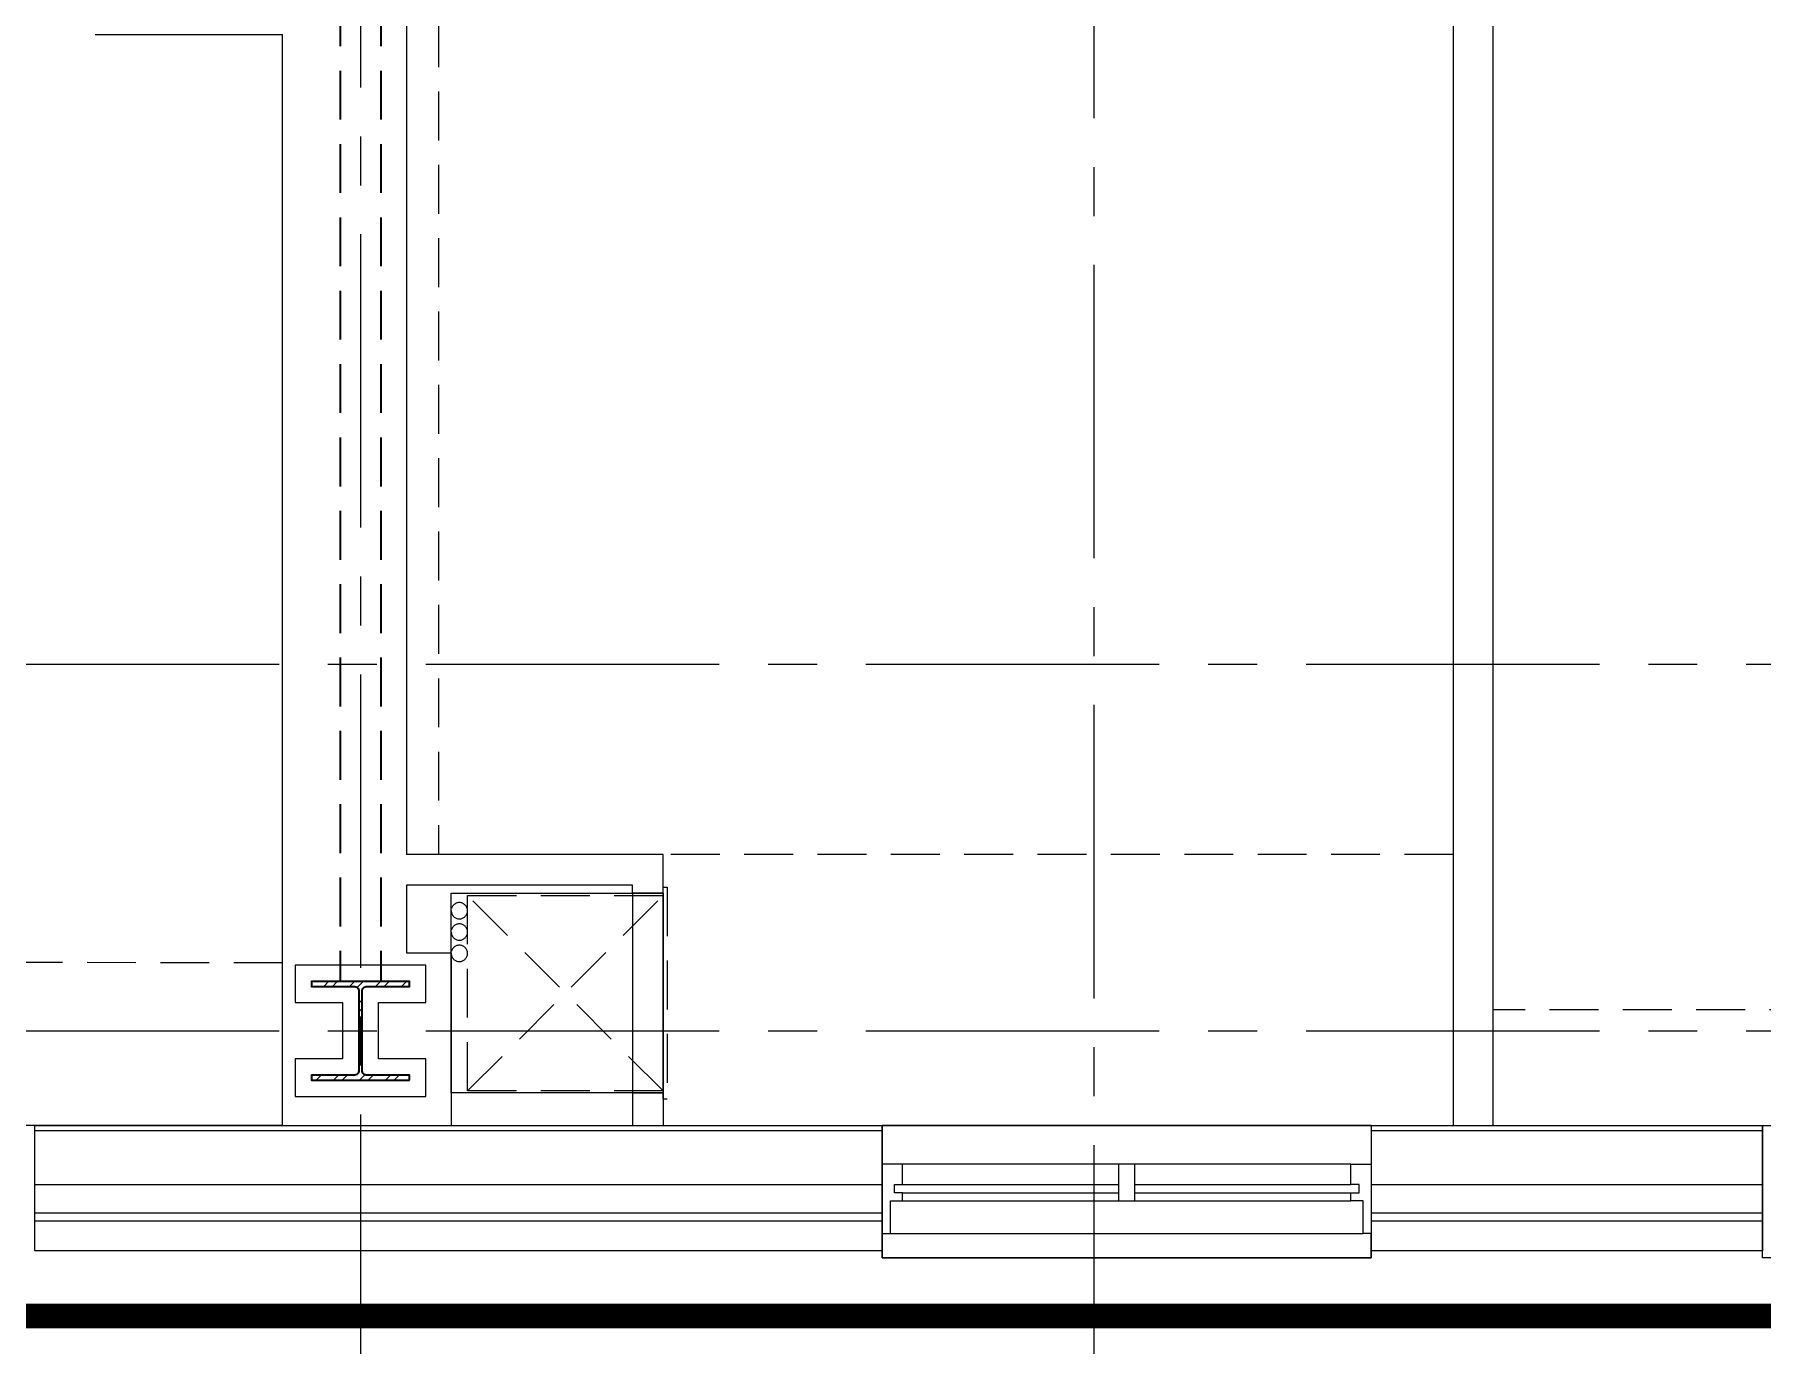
# Model space of a CAD drawing. Header units: inches. Extents: x 18000 to 22048, y 0 to 3165.
# Drawn here: x 21096 to 21308, y 805.7 to 966.5 of the extents above; entities that cross this region are included whole.
import ezdxf

# ---------------------------------------------------------------- set-up
doc = ezdxf.new("R2010")
doc.units = ezdxf.units.IN
doc.header["$LTSCALE"] = 48
doc.header["$MEASUREMENT"] = 0
for name, pattern in [('CENTER2', [1.125, 0.75, -0.125, 0.125, -0.125]), ('HIDDEN', [0.375, 0.25, -0.125]), ('HIDDEN2', [0.1875, 0.125, -0.0625]), ('PHANTOM2', [1.25, 0.625, -0.125, 0.125, -0.125, 0.125, -0.125])]:
    doc.linetypes.add(name, pattern=pattern)
for name, color, linetype in [('_0_Objects', 8, 'Continuous'), ('A-Door-Head', 8, 'Continuous'), ('A-Flor-Soffit', 8, 'HIDDEN2'), ('A-Glaz', 8, 'Continuous'), ('A-Glaz-Sill', 8, 'Continuous'), ('A-Grid(3-32)', 8, 'CENTER2'), ('A-HVAC', 8, 'HIDDEN2'), ('A-Site-Property', 8, 'PHANTOM2'), ('A-Wall-Full', 8, 'Continuous'), ('A-Wall-Hatch', 8, 'Continuous')]:
    doc.layers.add(name, color=color, linetype=linetype)
for name, color, linetype, lineweight in [('A-Detl-Hatch', 8, 'Continuous', 18), ('S-Detl-Hatch', 8, 'Continuous', 18), ('S-Detl-Wide', 8, 'Continuous', 35)]:
    doc.layers.add(name, color=color, linetype=linetype, lineweight=lineweight)
doc.layers.add('G-Anno-Nplt', color=8, linetype='Continuous', lineweight=18, plot=False)

# ---------------------------------------------------------------- blocks, each defined once
blk = doc.blocks.new('EXTERIOR WINDOW')
at = {"layer": 'A-Glaz'}
for p, q in [((3829.83, -10349.67), (3856.33, -10349.67)), ((3858.33, -10349.67), (3884.83, -10349.67)), ((3829.83, -10350.67), (3856.33, -10350.67)), ((3829.83, -10351.67), (3884.83, -10351.67)), ((3858.33, -10350.67), (3884.83, -10350.67))]:
    blk.add_line(p, q, dxfattribs=at)
for points in [[(3829.83, -10349.67), (3829.83, -10347.17), (3827.33, -10347.17), (3827.33, -10355.67), (3828.33, -10355.67), (3828.33, -10351.67), (3829.83, -10351.67), (3829.83, -10350.67), (3828.83, -10350.67), (3828.83, -10349.67), (3829.83, -10349.67)], [(3884.83, -10349.67), (3884.83, -10347.17), (3887.33, -10347.17), (3887.33, -10355.67), (3886.33, -10355.67), (3886.33, -10351.67), (3884.83, -10351.67), (3884.83, -10350.67), (3885.83, -10350.67), (3885.83, -10349.67), (3884.83, -10349.67)]]:
    blk.add_lwpolyline(points, dxfattribs=at)
blk.add_lwpolyline([(3858.33, -10347.17), (3856.33, -10347.17), (3856.33, -10351.67), (3858.33, -10351.67)], close=True, dxfattribs=at)
at = {"layer": 'A-Glaz-Sill'}
for p, q in [((3887.33, -10342.42), (3827.33, -10342.42)), ((3884.83, -10347.17), (3829.83, -10347.17)), ((3828.33, -10355.67), (3886.33, -10355.67))]:
    blk.add_line(p, q, dxfattribs=at)
blk.add_lwpolyline([(3827.33, -10355.67), (3827.33, -10358.67), (3887.33, -10358.67), (3887.33, -10355.67)], dxfattribs=at)
blk = doc.blocks.new('3RD FLOOR CORE & SHELL')
at = {"layer": 'A-Wall-Full'}
for p, q in [((-919.5, -15209.34), (-919.5, -15224.71)), ((-919.5, -15209.38), (-815.5, -15209.38)), ((-815.5, -15209.36), (-815.5, -15224.73)), ((-755.5, -15209.36), (-755.5, -15224.73)), ((-755.5, -15209.38), (-707.5, -15209.38)), ((-707.5, -15209.36), (-707.5, -15224.73)), ((-815.5, -15224.75), (-919.5, -15224.75)), ((-707.5, -15224.75), (-755.5, -15224.75))]:
    blk.add_line(p, q, dxfattribs=at)
at = {"layer": 'A-Wall-Hatch'}
for p, q in [((-919.5, -15210), (-815.5, -15210)), ((-755.5, -15210), (-707.5, -15210)), ((-919.5, -15216.62), (-815.5, -15216.62)), ((-755.5, -15216.62), (-707.5, -15216.62)), ((-815.5, -15220.12), (-919.5, -15220.12)), ((-815.5, -15221.12), (-919.5, -15221.12)), ((-707.5, -15220.12), (-755.5, -15220.12)), ((-707.5, -15221.12), (-755.5, -15221.12))]:
    blk.add_line(p, q, dxfattribs=at)
blk.add_blockref('EXTERIOR WINDOW', (-4642.83, -4866.95))
blk = doc.blocks.new('*U10')
at = {"layer": 'A-Detl-Hatch'}
h = blk.add_hatch(dxfattribs=at)
h.set_pattern_fill('ANSI32', color=256, scale=6, style=0)
h.set_pattern_definition([(45, (0, -6.06), (-1.591, 1.591), []), (45, (1.0607, -6.06), (-1.591, 1.591), [])])
edge = h.paths.add_edge_path()
edge.add_line((6, -12.12), (6, -11.515))
edge.add_line((6, -11.515), (0.795, -11.515))
edge.add_arc((0.795, -10.915), 0.6, 180, 270, ccw=False)
edge.add_line((0.195, -10.915), (0.195, -1.205))
edge.add_arc((0.795, -1.205), 0.6, 90, 180, ccw=False)
edge.add_line((0.795, -0.605), (6, -0.605))
edge.add_line((6, -0.605), (6, 0))
edge.add_line((6, 0), (-6, 0))
edge.add_line((-6, 0), (-6, -0.605))
edge.add_line((-6, -0.605), (-0.795, -0.605))
edge.add_arc((-0.795, -1.205), 0.6, 0, 90, ccw=False)
edge.add_line((-0.195, -1.205), (-0.195, -10.915))
edge.add_arc((-0.795, -10.915), 0.6, 270, 360, ccw=False)
edge.add_line((-0.795, -11.515), (-6, -11.515))
edge.add_line((-6, -11.515), (-6, -12.12))
edge.add_line((-6, -12.12), (6, -12.12))
at = {"linetype": 'ByBlock'}
blk.add_lwpolyline([(6, -12.12), (6, -11.515), (0.795, -11.515, -0.4142136), (0.195, -10.915), (0.195, -1.205, -0.4142136), (0.795, -0.605), (6, -0.605), (6, 0), (-6, 0), (-6, -0.605), (-0.795, -0.605, -0.4142136), (-0.195, -1.205), (-0.195, -10.915, -0.4142136), (-0.795, -11.515), (-6, -11.515), (-6, -12.12)], format="xyb", close=True, dxfattribs=at)
blk = doc.blocks.new('W12X65')
at = {"layer": 'S-Detl-Hatch'}
blk.add_lwpolyline([(13860.59, -7310.28), (13860.59, -7305.67), (13854.79, -7305.67), (13854.79, -7298.76), (13860.59, -7298.76), (13860.59, -7294.16), (13844.59, -7294.16), (13844.59, -7298.76), (13850.4, -7298.76), (13850.4, -7305.67), (13844.59, -7305.67), (13844.59, -7310.28)], close=True, dxfattribs=at)
at = {"layer": 'S-Detl-Wide'}
blk.add_blockref('*U10', (13852.59, -7296.16), dxfattribs=at)
blk = doc.blocks.new('3RD FLOOR - STRUCTURAL GRID')
at = {"layer": 'A-Grid(3-32)'}
for p, q in [((-879.5, -13426.01), (-879.5, -15409.77)), ((-789.5, -15409.77), (-789.5, -13426.01)), ((-3895.5, -15152.75), (-87.5, -15152.75)), ((-3895.5, -15197.75), (-87.5, -15197.75))]:
    blk.add_line(p, q, dxfattribs=at)
at = {"layer": 'S-Detl-Wide', "linetype": 'HIDDEN2'}
for p, q in [((-882, -14998.94), (-882, -15191.69)), ((-877, -14998.94), (-877, -15191.69))]:
    blk.add_line(p, q, dxfattribs=at)
blk.add_blockref('W12X65', (-14732.1, -7895.53))
blk = doc.blocks.new('HVAC UNIT NICHE')
at = {"layer": 'A-Door-Head'}
blk.add_lwpolyline([(4, 0), (28.5, 0), (28.5, -3.75), (4, -3.75)], close=True, dxfattribs=at)
at = {"layer": 'A-HVAC'}
for p, q in [((4.25, 0), (28.25, -24)), ((4.25, -24), (28.25, 0))]:
    blk.add_line(p, q, dxfattribs=at)
for points in [[(3.25, 0), (29.25, 0), (29.25, 0.5), (3.25, 0.5)], [(4.25, -24), (28.25, -24), (28.25, 0), (4.25, 0)]]:
    blk.add_lwpolyline(points, close=True, dxfattribs=at)
for centre in [(21.13, -25), (23.75, -25), (26.36, -25)]:
    blk.add_circle(centre, 1, dxfattribs=at)
at = {"layer": 'A-Wall-Full'}
for p, q in [((4, 0), (0, 0)), ((4, -3.75), (4, 0)), ((28.5, 0), (33.25, 0)), ((28.5, -3.75), (28.5, 0)), ((33.25, 0), (33.25, -26)), ((4, -3.75), (0, -3.75)), ((28.5, -3.75), (29.5, -3.75)), ((29.5, -3.75), (29.5, -26))]:
    blk.add_line(p, q, dxfattribs=at)
at = {"layer": 'G-Anno-Nplt'}
blk.add_lwpolyline([(4, 0), (4, -26), (28.5, -26), (28.5, 0)], close=True, dxfattribs=at)
blk = doc.blocks.new('King Suite 1')
at = {"layer": 'A-Flor-Soffit'}
for p, q in [((9.56, -99.75), (9.56, -247.38)), ((134.07, -247.38), (37.12, -247.38)), ((286.88, -266.44), (138.94, -266.44))]:
    blk.add_line(p, q, dxfattribs=at)
at = {"layer": 'A-Wall-Full'}
for p, q in [((134.07, -137.75), (134.07, -280.63)), ((138.94, -137.75), (138.94, -280.63)), ((11.12, -247.38), (5.63, -247.38)), ((11.12, -251.12), (5.63, -251.12)), ((5.63, -251.12), (5.63, -259.44)), ((5.63, -259.44), (11.12, -259.44)), ((11.12, -259.44), (11.12, -280.63))]:
    blk.add_line(p, q, dxfattribs=at)
blk.add_lwpolyline([(5.63, -99.75), (5.63, -247.38)], dxfattribs=at)
at = {"layer": 'G-Anno-Nplt'}
blk.add_line((11.12, -280.63), (286.82, -280.63), dxfattribs=at)
for points in [[(64, -280.61), (124, -280.61), (124, -296.87), (64, -296.87)], [(172, -280.61), (232, -280.61), (232, -296.87), (172, -296.87)]]:
    blk.add_lwpolyline(points, close=True, dxfattribs=at)
at = {"xscale": -1, "rotation": 270}
blk.add_blockref('HVAC UNIT NICHE', (37.12, -280.63), dxfattribs=at)
blk = doc.blocks.new('King Studio 2')
at = {"layer": 'A-Flor-Soffit'}
blk.add_line((9.56, 260.64), (188.88, 260.63), dxfattribs=at)
at = {"layer": 'A-Wall-Full'}
for p in [(9.56, 280.63), (32.56, 146.75)]:
    blk.add_line(p, (9.56, 146.75), dxfattribs=at)
at = {"layer": 'G-Anno-Nplt'}
blk.add_line((9.56, 280.63), (214.58, 280.63), dxfattribs=at)

msp = doc.modelspace()

# ---------------------------------------------------------------- linework, layer by layer
at = {"layer": 'A-Site-Property', "const_width": 3}
msp.add_lwpolyline([(18860, 809.26, 0.000391), (18716, 809.14, 0.00127), (18248, 807.22), (18248, 1672.12), (18248, 2571.99), (21651.75, 1937.56, 0.002707), (21800, 1910.76), (21800, 809.26), (18860, 809.26)], format="xyb", dxfattribs=at)

# ---------------------------------------------------------------- block references
at = {"layer": '_0_Objects', "linetype": 'HIDDEN'}
msp.add_blockref('3RD FLOOR - STRUCTURAL GRID', (22015.5, 16042.01), dxfattribs=at)
at = {"layer": '_0_Objects'}
for name, p in [('3RD FLOOR CORE & SHELL', (22015.5, 16042.01)), ('King Suite 1', (21136, 1113.26))]:
    msp.add_blockref(name, p, dxfattribs=at)
at = {"layer": '_0_Objects', "rotation": 180}
msp.add_blockref('King Studio 2', (21136, 1113.26), dxfattribs=at)

doc.saveas('drawing.dxf')
